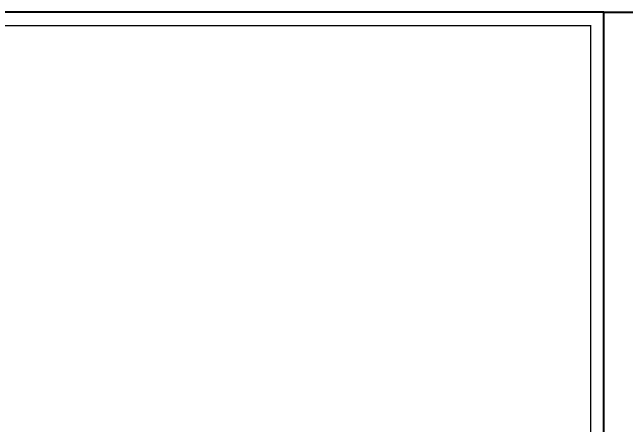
# Model space of a CAD drawing. Header units: inches. Extents: x 6 to 109360, y -14990 to 740552.
# Drawn here: x 14766 to 26346, y 14781 to 22561 of the extents above; entities that cross this region are included whole.
import ezdxf

# ---------------------------------------------------------------- set-up
doc = ezdxf.new("R2010")
doc.units = ezdxf.units.IN
doc.header["$MEASUREMENT"] = 0
doc.layers.add('BORDER', color=7, linetype='Continuous')
doc.styles.get("Standard").update_dxf_attribs({"font": 'txt', "bigfont": 'gbcbig.shx'})
doc.dimstyles.new('Standard-yuanban', dxfattribs={"dimtxt": 800, "dimasz": 0.18, "dimexe": 0.18, "dimexo": 0.0625, "dimgap": 0.09, "dimtad": 0, "dimtih": 1, "dimtoh": 1, "dimdec": 4, "dimlfac": 0.02, "dimzin": 0, "dimdsep": 46, "dimtxsty": 'Standard', "dimcen": 0.09, "dimadec": 0, "dimazin": 0, "dimtfac": 1, "dimtdec": 4, "dimtofl": 0, "dimtmove": 0, "dimatfit": 3, "dimfxl": 1, "dimtolj": 1, "dimtzin": 0, "dimarcsym": 0})

# ---------------------------------------------------------------- blocks, each defined once
blk = doc.blocks.new('*D103')
at = {"color": 0, "lineweight": -2, "transparency": 16777216}
for p, q in [((25935, 22561), (38691, 22561)), ((38691, 22561), (38691, 15536)), ((38691, 7711), (38691, 14736)), ((25935, 7711), (38691, 7711))]:
    blk.add_line(p, q, dxfattribs=at)
at = {"color": 0, "transparency": 16777216}
for points in [[(38691, 22561), (38691, 22561), (38691, 22561)], [(38691, 7711), (38691, 7711), (38691, 7711)]]:
    blk.add_solid(points, dxfattribs=at)
at = {"layer": 'Defpoints', "color": 0, "transparency": 16777216}
for p in [(25934, 22561), (38691, 22561), (25934, 7711)]:
    blk.add_point(p, dxfattribs=at)
at = {"color": 0, "transparency": 16777216, "insert": (38691, 15136), "char_height": 800, "attachment_point": 5}
blk.add_mtext('\\A1;297.0000', dxfattribs=at)

msp = doc.modelspace()

# ---------------------------------------------------------------- linework, layer by layer
at = {"layer": 'BORDER', "color": 7, "linetype": 'Continuous'}
msp.add_lwpolyline([(4934.44132, 7710.9025), (25934.44132, 7710.9025), (25934.44132, 22560.9025), (4934.44132, 22560.9025)], close=True, dxfattribs=at)
at = {"layer": 'BORDER', "color": 1, "linetype": 'Continuous', "const_width": 25}
msp.add_lwpolyline([(6184.44132, 7960.9025), (25684.44132, 7960.9025), (25684.44132, 22310.9025), (6184.44132, 22310.9025)], close=True, dxfattribs=at)

# ---------------------------------------------------------------- dimensions: what is measured, and where the dimension line sits
dim = msp.add_linear_dim(base=(38690.97563, 22560.9025), p1=(25934.44132, 7710.9025), p2=(25934.44132, 22560.9025), angle=90, dimstyle='Standard-yuanban')
dim.commit()
dim.dimension.update_dxf_attribs({"geometry": '*D103', "text_midpoint": (38690.97563, 15135.9025)})

doc.saveas('drawing.dxf')
